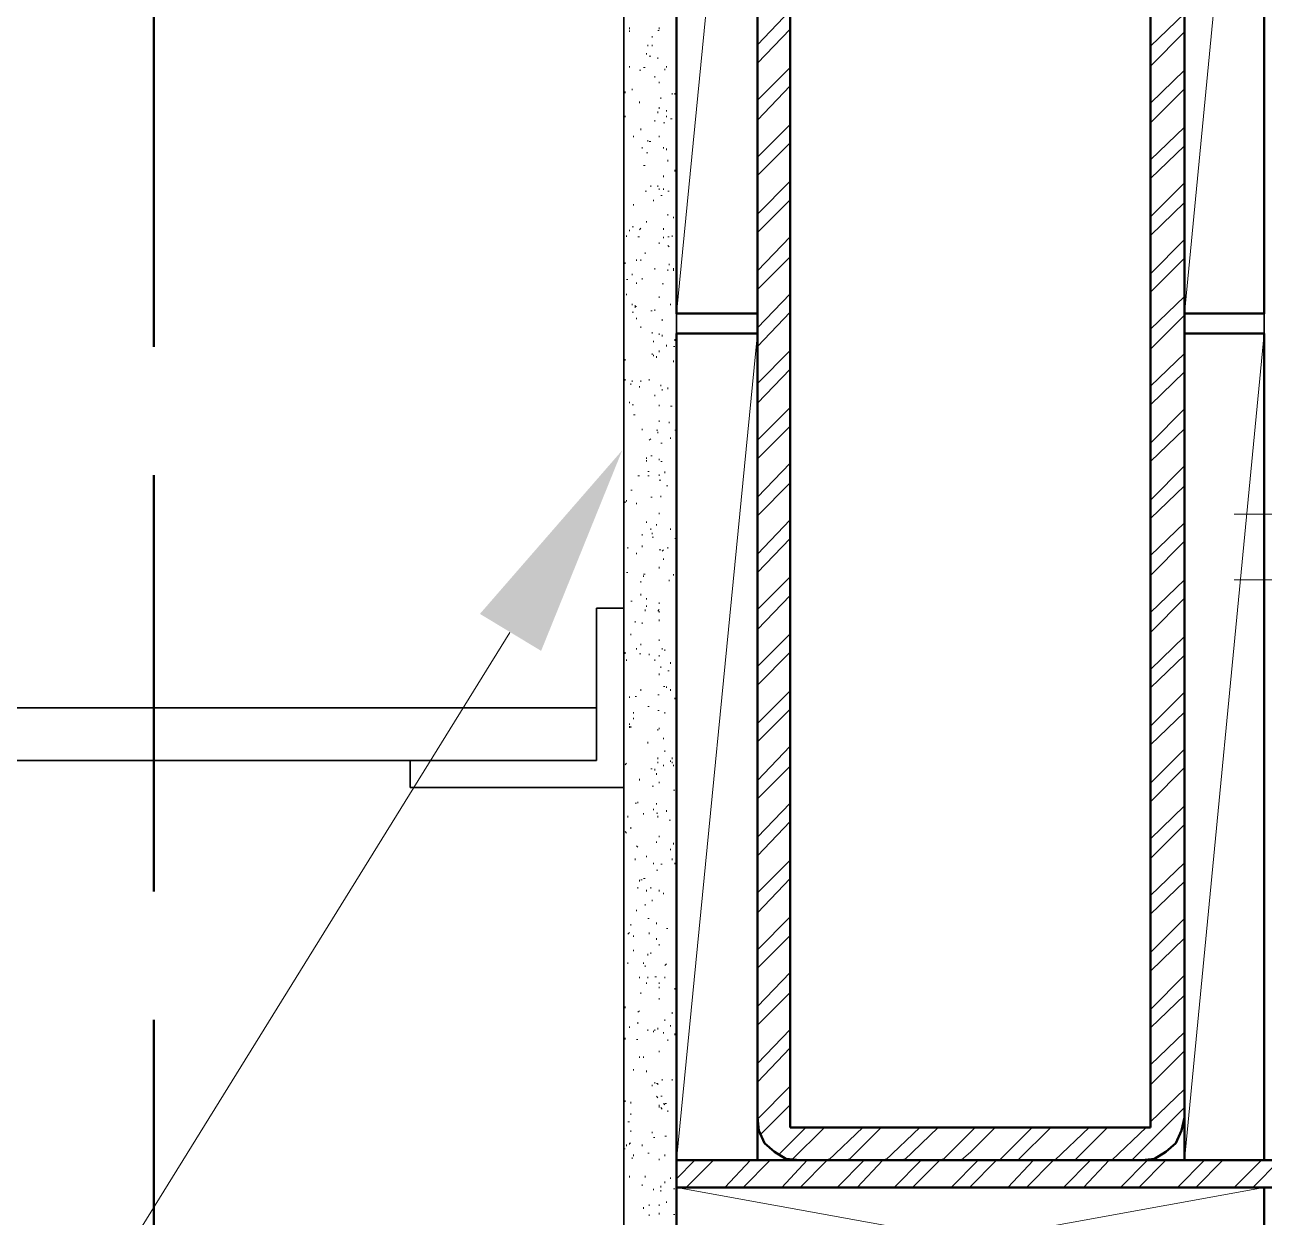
# Model space of a CAD drawing. Header units: inches. Extents: x 5 to 516, y -193 to 129.
# Drawn here: x 353.634 to 354.601, y -35.326 to -34.395 of the extents above; entities that cross this region are included whole.
import ezdxf

# ---------------------------------------------------------------- set-up
doc = ezdxf.new("R2010")
doc.units = ezdxf.units.IN
doc.header["$MEASUREMENT"] = 0
doc.linetypes.add('PDF_IMPORT', pattern=[1, 0.8, -0.2])
doc.layers.add('PDF5_Geometry', color=7, linetype='Continuous')
doc.layers.add('PDF5_Solid Fills', color=7, linetype='Continuous')

msp = doc.modelspace()

# ---------------------------------------------------------------- linework, layer by layer
at = {"layer": 'PDF5_Geometry', "lineweight": 35}
for points in [[(354.6010292, -25.9690092), (354.6010292, -35.2812319), (354.6421403, -35.2812319), (354.6421403, -25.9690092)], [(354.1421397, -35.3856766), (354.1421397, -32.0101208), (354.1010286, -32.0101208)], [(354.1010291, -32.0101203), (354.1010291, -35.3856761)], [(354.1010291, -34.8501202), (354.079918, -34.8501202), (354.079918, -34.9690091)], [(354.0799177, -34.9278982), (348.5065841, -34.9278982)], [(353.942141, -34.9690099), (348.5065853, -34.9690099)], [(354.0799177, -34.9690099), (353.9343622, -34.9690099), (353.9343622, -34.990121)], [(354.1010291, -34.9901202), (353.9343624, -34.9901202)]]:
    msp.add_lwpolyline(points, dxfattribs=at)
at = {"layer": 'PDF5_Geometry', "linetype": 'PDF_IMPORT', "lineweight": 50, "ltscale": 0.406667}
msp.add_lwpolyline([(358.7143627, -33.893454), (358.7143627, -35.4967876), (353.7343631, -35.4967878), (353.7343615, -31.6834537), (356.3843632, -31.6834533), (356.3843635, -33.8934537), (358.7143638, -33.893454)], dxfattribs=at)
at = {"layer": 'PDF5_Geometry', "lineweight": 50}
for points in [[(354.1421397, -33.9734538), (354.1421397, -34.6201205), (354.205473, -34.6201205), (354.205473, -33.9734538)], [(354.5388072, -33.9734538), (354.5388072, -34.6201205), (354.6010294, -34.6201205), (354.6010294, -33.9734538)], [(354.1421397, -34.6356763), (354.1421397, -35.2812319), (354.205473, -35.2812319), (354.205473, -34.6356763)], [(354.5388072, -34.6356763), (354.5388072, -35.2812319), (354.6010294, -35.2812319), (354.6010294, -34.6356763)], [(354.1421397, -35.3023433), (354.1421397, -35.2812322), (355.2676953, -35.2812322), (355.2676953, -35.3023433)], [(354.6010292, -35.3023433), (354.6010292, -35.3856766), (354.1421402, -35.3856766), (354.1421402, -35.3023433)]]:
    msp.add_lwpolyline(points, close=True, dxfattribs=at)
at = {"layer": 'PDF5_Geometry', "lineweight": 15}
for points in [[(354.2054739, -33.9734541), (354.1421405, -34.6201208)], [(354.6010292, -33.9734541), (354.5388069, -34.6201208)], [(354.2054739, -34.41012), (354.2310294, -34.3834533)], [(354.5121394, -34.4112322), (354.538806, -34.3856766)], [(354.1054734, -34.3978983), (354.1054734, -34.3967872)], [(354.1054734, -34.4001204), (354.1054734, -34.3990093)], [(354.1232504, -34.4034536), (354.1232504, -34.4045647)], [(354.1276947, -34.3990093), (354.1288058, -34.3990093)], [(354.1288069, -34.3967872), (354.1288069, -34.3978983)], [(354.2054739, -34.424565), (354.2310294, -34.3978983)], [(354.5121394, -34.4267871), (354.538806, -34.4001205)], [(354.1199184, -34.4112322), (354.1199184, -34.4101211)], [(354.1232504, -34.4112322), (354.1232504, -34.4101211)], [(354.1188062, -34.4178986), (354.1188062, -34.4167875)], [(354.1221405, -34.4190097), (354.1210294, -34.4190097)], [(354.1276947, -34.4212318), (354.1276947, -34.4201207)], [(354.1054734, -34.4267871), (354.1054734, -34.4278982)], [(354.1143619, -34.4301203), (354.1132508, -34.4301203)], [(354.1165841, -34.4278982), (354.1176952, -34.4278982)], [(354.1332512, -34.4301203), (354.1332512, -34.4290092)], [(354.1343634, -34.4278982), (354.1343634, -34.4267871)], [(354.2054739, -34.4534538), (354.2310294, -34.4278983)], [(354.5121394, -34.455676), (354.538806, -34.4301204)], [(354.1254748, -34.4356757), (354.1254748, -34.4345645)], [(354.1288069, -34.43901), (354.1288069, -34.4401211)], [(354.2054739, -34.4690099), (354.2310294, -34.4423432)], [(354.1021413, -34.4467874), (354.1021413, -34.4478986)], [(354.1076955, -34.4456764), (354.1076955, -34.4445653)], [(354.1299191, -34.4512317), (354.1299191, -34.4523428)], [(354.1388076, -34.4490096), (354.1388076, -34.4478985)], [(354.1410298, -34.4490096), (354.1410298, -34.4478985)], [(354.5121394, -34.471232), (354.538806, -34.4445654)], [(354.113252, -34.455676), (354.113252, -34.4545649)], [(354.1276947, -34.4634534), (354.1276947, -34.4623423)], [(354.1288069, -34.4601202), (354.1288069, -34.4590091)], [(354.1343634, -34.4623424), (354.1343634, -34.4612313)], [(354.1021413, -34.4667878), (354.1021413, -34.4656766)], [(354.1254748, -34.4690099), (354.1254748, -34.470121)], [(354.1332512, -34.471232), (354.1321401, -34.471232)], [(354.1343634, -34.4667878), (354.1343634, -34.4656766)], [(354.1376954, -34.4678977), (354.1388065, -34.4678977)], [(354.1088077, -34.4823427), (354.1088077, -34.4812316)], [(354.1143619, -34.4767874), (354.1143619, -34.4756762)], [(354.1288069, -34.4812316), (354.1288069, -34.4823427)], [(354.1421397, -34.4812316), (354.1421397, -34.4801205)], [(354.2054739, -34.4978987), (354.2310294, -34.4723432)], [(354.5121394, -34.5001209), (354.538806, -34.4745653)], [(354.1154741, -34.4912312), (354.1154741, -34.4901201)], [(354.1199184, -34.4845648), (354.1199184, -34.4856759)], [(354.1210306, -34.4856759), (354.1221417, -34.4856759)], [(354.1321412, -34.4901201), (354.1321412, -34.4912313)], [(354.1343634, -34.4923434), (354.1343634, -34.4912323)], [(354.2054739, -34.5123426), (354.2310294, -34.486787)], [(354.5121394, -34.5145647), (354.538806, -34.4890092)], [(354.1199184, -34.4945655), (354.1188073, -34.4945655)], [(354.1354733, -34.5012319), (354.1354733, -34.5001208)], [(354.1010291, -34.5101205), (354.1010291, -34.5112316)], [(354.1165841, -34.5045651), (354.1176952, -34.5045651)], [(354.1410298, -34.5090094), (354.1410298, -34.5078983)], [(354.1421397, -34.5034541), (354.1421397, -34.5045652)], [(354.1221405, -34.5212311), (354.1221405, -34.52012)], [(354.1276947, -34.5201212), (354.1276947, -34.5212323)], [(354.1321412, -34.5134537), (354.1321412, -34.5123425)], [(354.2054739, -34.5423425), (354.2310294, -34.5167869)], [(354.5121394, -34.5445646), (354.538806, -34.517898)], [(354.1188062, -34.5245655), (354.1176951, -34.5245655)], [(354.1288069, -34.5234533), (354.1288069, -34.5223421)], [(354.1299191, -34.5278986), (354.1310302, -34.5278986)], [(354.1321412, -34.5223433), (354.1321412, -34.5234544)], [(354.1354733, -34.5245655), (354.1365844, -34.5245655)], [(354.1010291, -34.5312318), (354.1010291, -34.5301207)], [(354.1088077, -34.534565), (354.1088077, -34.5356762)], [(354.1243626, -34.5323429), (354.1243626, -34.5312318)], [(354.2054739, -34.5567875), (354.2310294, -34.5312319)], [(354.5121394, -34.5590096), (354.538806, -34.5334541)], [(354.1188062, -34.5490089), (354.1188062, -34.5478978)], [(354.1354733, -34.5423425), (354.1354733, -34.5434536)], [(354.1399176, -34.5456757), (354.1399176, -34.5445646)], [(354.1421397, -34.5423425), (354.1421397, -34.5412314)], [(354.1032513, -34.5601207), (354.1032513, -34.5590096)], [(354.1054734, -34.5545654), (354.1054734, -34.5556765)], [(354.1076955, -34.5523432), (354.1088066, -34.5523432)], [(354.1143619, -34.5534543), (354.1132508, -34.5545654)], [(354.1321412, -34.5545654), (354.1321412, -34.5534543)], [(354.1388076, -34.5601207), (354.1388076, -34.5590096)], [(354.1121398, -34.5601207), (354.1132509, -34.5601207)], [(354.1288069, -34.565676), (354.1288069, -34.5645649)], [(354.1321412, -34.5612318), (354.1321412, -34.5601206)], [(354.1354733, -34.5667871), (354.1365844, -34.5678982)], [(354.1365855, -34.5601207), (354.1354744, -34.5601207)], [(354.2054739, -34.5867874), (354.2310294, -34.5601207)], [(354.5121394, -34.5890095), (354.538806, -34.5623429)], [(354.1110299, -34.5778989), (354.1110299, -34.57901)], [(354.1143619, -34.5790088), (354.1143619, -34.5778977)], [(354.1176962, -34.5734535), (354.1176962, -34.5723424)], [(354.2054739, -34.6012313), (354.2310294, -34.5756757)], [(354.5121394, -34.6034545), (354.538806, -34.5767879)], [(354.1021413, -34.5812321), (354.1021413, -34.580121)], [(354.1254748, -34.5845653), (354.1254748, -34.5856764)], [(354.1354733, -34.5867874), (354.1354733, -34.5856763)], [(354.1365855, -34.5823431), (354.1365855, -34.581232)], [(354.1399176, -34.5845652), (354.1399176, -34.5856763), (354.1399176, -34.5867875)], [(354.1032513, -34.5934538), (354.1043624, -34.5934538)], [(354.1076955, -34.5901206), (354.1076955, -34.5890095)], [(354.1110299, -34.596787), (354.1110299, -34.5956759)], [(354.1154741, -34.5934538), (354.1154741, -34.5923427)], [(354.1321412, -34.596787), (354.1310301, -34.596787)], [(354.1032513, -34.6056767), (354.1032513, -34.6045655)], [(354.1288069, -34.6078988), (354.1288069, -34.6067877)], [(354.2054739, -34.6312323), (354.2310294, -34.6045656)], [(354.5121394, -34.6323422), (354.538806, -34.6067867)], [(354.1076955, -34.6134541), (354.1076955, -34.612343)], [(354.1099177, -34.6156763), (354.1099177, -34.6145652), (354.1099177, -34.6134541)], [(354.1110299, -34.6145652), (354.1099187, -34.6145652)], [(354.1254748, -34.6178984), (354.1254748, -34.6167873)], [(354.1376954, -34.6134541), (354.1376954, -34.612343)], [(354.1076955, -34.6190095), (354.1088066, -34.6190095)], [(354.1110299, -34.6245648), (354.1110299, -34.6234537)], [(354.1232504, -34.6178984), (354.1221393, -34.6178984)], [(354.131029, -34.6256758), (354.131029, -34.6245647)], [(354.2054739, -34.6456762), (354.2310294, -34.6190095)], [(354.5121394, -34.6478983), (354.538806, -34.6212316)], [(354.1143619, -34.6312323), (354.1143619, -34.6301212)], [(354.1232504, -34.6345644), (354.1232504, -34.6356755)], [(354.1288069, -34.6367876), (354.1288069, -34.6356765)], [(354.2054739, -34.6356766), (354.1421405, -35.2812322)], [(354.6010292, -34.6356766), (354.5388069, -35.2812322)], [(354.1243626, -34.642343), (354.1243626, -34.6412319)], [(354.131029, -34.6378987), (354.131029, -34.6367876)], [(354.1343634, -34.6456762), (354.1343634, -34.6445651)], [(354.1399176, -34.6456762), (354.1410287, -34.6456762)], [(354.1410298, -34.6412319), (354.1410298, -34.6401208)], [(354.1021413, -34.6567868), (354.1021413, -34.6556757)], [(354.1232504, -34.6523426), (354.1232504, -34.6512314)], [(354.1243626, -34.6534536), (354.1243626, -34.6523425)], [(354.1265848, -34.6534536), (354.1265848, -34.6545647)], [(354.1288069, -34.6501204), (354.1288069, -34.6490093)], [(354.2054739, -34.674565), (354.2310294, -34.6490095)], [(354.5121394, -34.6767871), (354.538806, -34.6512316)], [(354.1399176, -34.6567868), (354.1399176, -34.6578979)], [(354.2054739, -34.6901199), (354.2310294, -34.6634533)], [(354.1021413, -34.6723429), (354.1021413, -34.6712318)], [(354.1065856, -34.674565), (354.1065856, -34.6756761)], [(354.1076955, -34.6734539), (354.1076955, -34.6723428)], [(354.1143619, -34.6734539), (354.1143619, -34.6723428)], [(354.1210306, -34.6723429), (354.1210306, -34.6712318)], [(354.5121394, -34.6912321), (354.538806, -34.6656766)], [(354.113252, -34.6767871), (354.113252, -34.6778983)], [(354.1254748, -34.6845646), (354.1254748, -34.6834535)], [(354.1299191, -34.6767871), (354.1299191, -34.675676)], [(354.131029, -34.6801203), (354.131029, -34.6790092)], [(354.1354733, -34.6790093), (354.1354733, -34.6778982)], [(354.1054734, -34.6901199), (354.1054734, -34.6890088)], [(354.1076955, -34.6912321), (354.1088066, -34.6912321)], [(354.1288069, -34.6923432), (354.1288069, -34.6912321)], [(354.1388076, -34.6923432), (354.1376965, -34.6923432)], [(354.2054739, -34.7190099), (354.2310294, -34.6934544)], [(354.5121394, -34.721232), (354.538806, -34.6945654)], [(354.1088077, -34.6990096), (354.1099188, -34.6990096)], [(354.1288069, -34.7045649), (354.1288069, -34.7034538)], [(354.1154741, -34.7101203), (354.1154741, -34.7112314)], [(354.1276947, -34.7112313), (354.1265836, -34.7112313)], [(354.1276947, -34.7134535), (354.1276947, -34.7123423)], [(354.1365855, -34.705676), (354.1365855, -34.7045649)], [(354.1410298, -34.7112313), (354.1421409, -34.7112313)], [(354.2054739, -34.7334538), (354.2310294, -34.7078982)], [(354.5121394, -34.7356759), (354.538806, -34.7101203)], [(354.1221405, -34.7178977), (354.1210294, -34.7190088)], [(354.131029, -34.721232), (354.1299179, -34.721232)], [(354.1376954, -34.7178977), (354.1376954, -34.7167866)], [(354.1188062, -34.7323427), (354.1188062, -34.7334538)], [(354.1232504, -34.7312316), (354.1221393, -34.7312316)], [(354.1188062, -34.7356759), (354.1188062, -34.7345648)], [(354.1288069, -34.7334538), (354.1288069, -34.7345649)], [(354.1299191, -34.7356759), (354.1310302, -34.7356759)], [(354.2054739, -34.7634537), (354.2310294, -34.736787)], [(354.5121394, -34.7656758), (354.538806, -34.7390091)], [(354.113252, -34.7467877), (354.1121409, -34.7467877)], [(354.1199184, -34.7434534), (354.1210295, -34.7434534)], [(354.1199184, -34.7467877), (354.1210295, -34.7467877)], [(354.1288069, -34.7467877), (354.1288069, -34.7456766)], [(354.1288069, -34.7501209), (354.129918, -34.7501209)], [(354.1332512, -34.7445656), (354.1332512, -34.7434544)], [(354.2054739, -34.7778987), (354.2310294, -34.7523431)], [(354.1076955, -34.7578984), (354.1065844, -34.7578984)], [(354.1354733, -34.7545652), (354.1343622, -34.7545652)], [(354.5121394, -34.7801208), (354.538806, -34.7545652)], [(354.1021413, -34.7667869), (354.1021413, -34.767898)], [(354.1032513, -34.7656758), (354.1032513, -34.7667869)], [(354.1110299, -34.769009), (354.1110299, -34.7678979)], [(354.1232504, -34.7634537), (354.1221393, -34.7634537)], [(354.1299191, -34.7634537), (354.1299191, -34.7623426)], [(354.1288069, -34.7756765), (354.1288069, -34.7767876)], [(354.2054739, -34.8078986), (354.2310294, -34.7812319)], [(354.1188062, -34.783454), (354.1188062, -34.7823429)], [(354.1221405, -34.7878983), (354.1221405, -34.7890094)], [(354.1232504, -34.7923425), (354.1232504, -34.7912314)], [(354.1265848, -34.7856761), (354.1265848, -34.784565)], [(354.1376954, -34.7878983), (354.1376954, -34.7890094)], [(354.5121394, -34.8090096), (354.538806, -34.7834541)], [(354.1154741, -34.7923425), (354.1154741, -34.7934536)], [(354.1232504, -34.7945647), (354.1243616, -34.7945647)], [(354.1421397, -34.7956757), (354.1410286, -34.7956757)], [(354.2054739, -34.8223424), (354.2310294, -34.7956758)], [(354.5121394, -34.8245646), (354.538806, -34.7978979)], [(354.1043635, -34.8034543), (354.1043635, -34.8023432)], [(354.1110299, -34.8078986), (354.1110299, -34.8067875)], [(354.1154741, -34.8023433), (354.1154741, -34.8012321)], [(354.1299191, -34.8045654), (354.128808, -34.8045654)], [(354.1321412, -34.8045654), (354.1310301, -34.8056765)], [(354.1354733, -34.8034543), (354.1354733, -34.8023432)], [(354.1288069, -34.8178982), (354.1288069, -34.8190093)], [(354.1321412, -34.8123428), (354.1321412, -34.8112317)], [(354.1032513, -34.8223424), (354.1043624, -34.8223424)], [(354.1143619, -34.830121), (354.1143619, -34.8290099)], [(354.1165841, -34.8245646), (354.1165841, -34.8256757)], [(354.1176962, -34.8234535), (354.1165851, -34.8234535)], [(354.1365855, -34.8290088), (354.1365855, -34.8278977)], [(354.1399176, -34.8245646), (354.1399176, -34.8234535)], [(354.2054739, -34.8512313), (354.2310294, -34.8256757)], [(354.5121394, -34.8534545), (354.538806, -34.827899)], [(354.1010291, -34.8390096), (354.1010291, -34.8378984)], [(354.1143619, -34.8390096), (354.1143619, -34.8401207)], [(354.1421397, -34.8345653), (354.1421397, -34.8334542)], [(354.6010292, -34.8356764), (354.6010292, -34.8312319)], [(354.1076955, -34.8445649), (354.1065844, -34.8445649)], [(354.1188062, -34.8434538), (354.1188062, -34.8423427)], [(354.1188062, -34.8490092), (354.1188062, -34.847898)], [(354.1288069, -34.846787), (354.1288069, -34.8456759)], [(354.2054739, -34.8667873), (354.2310294, -34.8401207)], [(354.5121394, -34.8690095), (354.538806, -34.8423428)], [(354.1176962, -34.8512313), (354.1176962, -34.8523424)], [(354.1288069, -34.8512313), (354.1276958, -34.8523424)], [(354.1288069, -34.8534545), (354.1288069, -34.8523434)], [(354.1288069, -34.8601209), (354.1288069, -34.8590098)], [(354.1099177, -34.861232), (354.1099177, -34.8601209)], [(354.1154741, -34.8623431), (354.1154741, -34.861232)], [(354.0121393, -34.8690095), (353.2765837, -36.0567873), (352.8154725, -36.0567873)], [(354.1065856, -34.8712316), (354.1065856, -34.8701205)], [(354.1143619, -34.8790091), (354.1143619, -34.877898)], [(354.1288069, -34.8756759), (354.1288069, -34.8745648)], [(354.2054739, -34.8956762), (354.2310294, -34.8701206)], [(354.5121394, -34.8978983), (354.538806, -34.8723428)], [(354.1010291, -34.8834545), (354.1010291, -34.8845656)], [(354.1021413, -34.8845644), (354.1021413, -34.8856755)], [(354.1110299, -34.8823423), (354.1110299, -34.8812312)], [(354.1143619, -34.8856766), (354.1132508, -34.8856766)], [(354.1210306, -34.8856766), (354.1210306, -34.8867877)], [(354.1288069, -34.8878987), (354.1288069, -34.8867876)], [(354.131029, -34.8823423), (354.131029, -34.8812312)], [(354.1332512, -34.8823423), (354.1332512, -34.8834534)], [(354.2054739, -34.91012), (354.2310294, -34.8845645)], [(354.5121394, -34.9123422), (354.538806, -34.8867866)], [(354.1032513, -34.8912319), (354.1032513, -34.8901208)], [(354.1254748, -34.8901209), (354.1254748, -34.891232)], [(354.1299191, -34.8967873), (354.1299191, -34.8956761)], [(354.1376954, -34.8934541), (354.1376954, -34.8923429)], [(354.1288069, -34.9023426), (354.1288069, -34.9012315)], [(354.1365855, -34.8990094), (354.1354744, -34.8990094)], [(354.1421397, -34.9056758), (354.1421397, -34.9045647)], [(354.1143619, -34.9145654), (354.1143619, -34.9134543)], [(354.1332512, -34.9112322), (354.1321401, -34.9112322)], [(354.1343634, -34.9123422), (354.1343634, -34.9112311)], [(354.1376954, -34.9145654), (354.1376954, -34.9134543)], [(354.2054739, -34.94012), (354.2310294, -34.9145644)], [(354.5121394, -34.9423432), (354.538806, -34.9156765)], [(354.1054734, -34.9190097), (354.1054734, -34.9201208)], [(354.1110299, -34.9190097), (354.1099187, -34.9190097)], [(354.1288069, -34.9178986), (354.1276958, -34.9178986)], [(354.1410298, -34.9201208), (354.1410298, -34.9212319)], [(354.1421397, -34.9223429), (354.1421397, -34.9212318)], [(354.1088077, -34.9323425), (354.1088077, -34.9312314)], [(354.1088077, -34.9356757), (354.1088077, -34.9367868)], [(354.1210306, -34.9267872), (354.1199195, -34.9267872)], [(354.1288069, -34.9301204), (354.1276958, -34.9301204)], [(354.1332512, -34.9323425), (354.1332512, -34.9312314)], [(354.2054739, -34.9545649), (354.2310294, -34.9290094)], [(354.5121394, -34.9567871), (354.538806, -34.9312315)], [(354.1054734, -34.9412322), (354.1054734, -34.940121)], [(354.1054734, -34.9434543), (354.1054734, -34.9423432)], [(354.1054734, -34.9423432), (354.1054734, -34.9434543)], [(354.1065856, -34.9434543), (354.1065856, -34.9423432)], [(354.1276947, -34.9456764), (354.1276947, -34.9445653)], [(354.1288069, -34.9445653), (354.1288069, -34.9434542)], [(354.1199184, -34.955676), (354.1199184, -34.9545649)], [(354.1321412, -34.9512317), (354.1321412, -34.9523429)], [(354.1332512, -34.9612313), (354.1332512, -34.9623424)], [(354.1421397, -34.9567871), (354.1421397, -34.9578982)], [(354.2054739, -34.9845649), (354.2310294, -34.9578982)], [(354.5121394, -34.986787), (354.538806, -34.9601203)], [(354.1032513, -34.9712321), (354.1021402, -34.9723432)], [(354.1276947, -34.9678977), (354.1276947, -34.9667866)], [(354.1276947, -34.9712321), (354.1276947, -34.970121)], [(354.1321412, -34.9734542), (354.1321412, -34.9723431)], [(354.1376954, -34.970121), (354.1376954, -34.9690099)], [(354.1388076, -34.9678977), (354.1388076, -34.9667866)], [(354.1388076, -34.9712321), (354.1388076, -34.970121)], [(354.1399176, -34.9734542), (354.1399176, -34.9723431)], [(354.2054739, -34.9990098), (354.2310294, -34.9734543)], [(354.5121394, -35.001232), (354.538806, -34.9745653)], [(354.113252, -34.9845649), (354.113252, -34.9834537)], [(354.1221405, -34.9756763), (354.1232516, -34.9756763)], [(354.1254748, -34.9767874), (354.1254748, -34.9756763)], [(354.1265848, -34.9790095), (354.1265848, -34.9801206)], [(354.1232504, -34.9890091), (354.1243616, -34.9890091)], [(354.1288069, -34.986787), (354.1288069, -34.9856759)], [(354.1410298, -34.9923434), (354.1399187, -34.9923434)], [(354.1110299, -35.002343), (354.1099187, -35.002343)], [(354.1121398, -35.002343), (354.1121398, -35.0012319)], [(354.1265848, -35.0034541), (354.1265848, -35.002343)], [(354.2054739, -35.0290098), (354.2310294, -35.0023431)], [(354.1165841, -35.0112316), (354.1165841, -35.0101205)], [(354.1243626, -35.0067873), (354.1243626, -35.0078984)], [(354.1265848, -35.0101205), (354.1276959, -35.0101205)], [(354.1276947, -35.0134537), (354.1276947, -35.0123426)], [(354.1343634, -35.0090094), (354.1343634, -35.0078983)], [(354.5121394, -35.0301208), (354.538806, -35.0045653)], [(354.1065856, -35.0212312), (354.1065856, -35.0223423)], [(354.1365855, -35.0156758), (354.1376966, -35.0156758)], [(354.2054739, -35.0434536), (354.2310294, -35.0167869)], [(354.5121394, -35.0456757), (354.538806, -35.0190091)], [(354.1021413, -35.0245655), (354.1032524, -35.0256766)], [(354.1265848, -35.032343), (354.1265848, -35.0334541)], [(354.1288069, -35.0290098), (354.1288069, -35.0278986)], [(354.1421397, -35.0290098), (354.1421397, -35.0301209)], [(354.1110299, -35.0356762), (354.112141, -35.0367873)], [(354.1376954, -35.0390093), (354.1376954, -35.0378982)], [(354.1399176, -35.0345651), (354.1399176, -35.033454)], [(354.1099177, -35.0467868), (354.1099177, -35.0456757)], [(354.1188062, -35.0445647), (354.1188062, -35.0434536)], [(354.1243626, -35.0490089), (354.1243626, -35.0501201)], [(354.131029, -35.0501211), (354.1299179, -35.0501211)], [(354.1388076, -35.0456757), (354.1388076, -35.0467869)], [(354.1410298, -35.0501211), (354.1410298, -35.04901)], [(354.2054739, -35.0723425), (354.2310294, -35.0467869)], [(354.5121394, -35.0745646), (354.538806, -35.049009)], [(354.1165841, -35.0612318), (354.1176952, -35.0612318)], [(354.1276947, -35.0545654), (354.1265836, -35.0545654)], [(354.2054739, -35.0878985), (354.2310294, -35.0612318)], [(354.1121398, -35.0690093), (354.1121398, -35.0678981)], [(354.113252, -35.0634539), (354.113252, -35.0623428)], [(354.1154741, -35.0623429), (354.114363, -35.0623429)], [(354.1188062, -35.0712314), (354.1188062, -35.0701203)], [(354.1221405, -35.0690093), (354.1221405, -35.0678981)], [(354.1288069, -35.0701203), (354.1288069, -35.0712314)], [(354.5121394, -35.0890096), (354.538806, -35.063454)], [(354.1176962, -35.0823432), (354.1176962, -35.0812321)], [(354.1232504, -35.0790089), (354.1232504, -35.0778977)], [(354.1321412, -35.0723425), (354.1321412, -35.0734536)], [(354.1110299, -35.0856764), (354.1110299, -35.0867875)], [(354.2054739, -35.1167874), (354.2310294, -35.0912318)], [(354.1065856, -35.0978981), (354.1065856, -35.096787)], [(354.1210306, -35.0923428), (354.1199195, -35.0923428)], [(354.1265848, -35.096787), (354.1265848, -35.0956759)], [(354.1343634, -35.1001202), (354.1354745, -35.1001202)], [(354.5121394, -35.1190095), (354.538806, -35.0923428)], [(354.1054734, -35.1034546), (354.1043623, -35.1045657)], [(354.1088077, -35.1067866), (354.1088077, -35.1056755)], [(354.1210306, -35.1045645), (354.1210306, -35.1034534)], [(354.1265848, -35.1078988), (354.1265848, -35.1090099)], [(354.2054739, -35.1312323), (354.2310294, -35.1056768)], [(354.5121394, -35.1334545), (354.538806, -35.1078989)], [(354.1088077, -35.1178984), (354.1088077, -35.1167873)], [(354.1199184, -35.1212316), (354.1199184, -35.1201205)], [(354.1221405, -35.1201206), (354.1221405, -35.1190094)], [(354.1288069, -35.1123431), (354.1288069, -35.1134542)], [(354.1043635, -35.127898), (354.1043635, -35.1267869)], [(354.1165841, -35.127898), (354.1165841, -35.1267869)], [(354.1176962, -35.1301202), (354.1176962, -35.129009)], [(354.1343634, -35.127898), (354.1332523, -35.1290091)], [(354.113252, -35.1390098), (354.113252, -35.1378987)], [(354.1199184, -35.1390098), (354.1199184, -35.1378987)], [(354.1265848, -35.1378987), (354.1254737, -35.1378987)], [(354.1332512, -35.1390098), (354.1332512, -35.1378987)], [(354.2054739, -35.1612323), (354.2310294, -35.1345656)], [(354.5121394, -35.1634544), (354.538806, -35.1367877)], [(354.1188062, -35.1434541), (354.1188062, -35.142343)], [(354.1288069, -35.1434541), (354.1288069, -35.142343)], [(354.1288069, -35.1456762), (354.1288069, -35.1467873)], [(354.1410298, -35.1478983), (354.1410298, -35.1467872)], [(354.1143619, -35.1512315), (354.1143619, -35.1501204)], [(354.1288069, -35.1545647), (354.1288069, -35.1556758)], [(354.2054739, -35.1756761), (354.2310294, -35.1501206)], [(354.5121394, -35.1778982), (354.538806, -35.1523427)], [(354.1021413, -35.1612323), (354.1021413, -35.1623434)], [(354.113252, -35.1645655), (354.1121409, -35.1656766)], [(354.1388076, -35.1656765), (354.1388076, -35.1667876)], [(354.1054734, -35.1778982), (354.1054734, -35.1767871)], [(354.1121398, -35.1745651), (354.1121398, -35.1734539)], [(354.1276947, -35.1790093), (354.1276947, -35.1778982)], [(354.1332512, -35.1723429), (354.1332512, -35.1712318)], [(354.1376954, -35.1767872), (354.1376954, -35.1756761)], [(354.1021413, -35.1867879), (354.1021413, -35.1856768)], [(354.1110299, -35.1867879), (354.112141, -35.1867879)], [(354.1199184, -35.1801204), (354.1199184, -35.1790093)], [(354.1243626, -35.1801204), (354.1243626, -35.1812315)], [(354.1254748, -35.1801204), (354.1254748, -35.1790093)], [(354.1321412, -35.1823425), (354.1321412, -35.1812314)], [(354.1354733, -35.1878978), (354.1354733, -35.1867867)], [(354.1410298, -35.1834536), (354.1410298, -35.1823425)], [(354.2054739, -35.205676), (354.2310294, -35.1790094)], [(354.5121394, -35.2067871), (354.538806, -35.1812315)], [(354.1288069, -35.1967875), (354.1288069, -35.1956764)], [(354.2054739, -35.220121), (354.2310294, -35.1934543)], [(354.5121394, -35.2223431), (354.538806, -35.1956765)], [(354.113252, -35.2001207), (354.113252, -35.2012318)], [(354.1165841, -35.2012318), (354.1165841, -35.2001207)], [(354.1088077, -35.2101203), (354.1088077, -35.2112314)], [(354.1188062, -35.2112314), (354.1188062, -35.2123425)], [(354.1232504, -35.2234542), (354.1232504, -35.2223431)], [(354.1254748, -35.2212321), (354.1254748, -35.220121)], [(354.1276947, -35.2212321), (354.1265836, -35.2212321)], [(354.1276947, -35.2223431), (354.1276947, -35.221232)], [(354.131029, -35.2178978), (354.131029, -35.2190089)], [(354.1388076, -35.21901), (354.1388076, -35.2178988)], [(354.2054739, -35.2490099), (354.2310294, -35.2234543)], [(354.5121394, -35.251232), (354.538806, -35.2256764)], [(354.1021413, -35.2356759), (354.1021413, -35.2345648)], [(354.1065856, -35.2356759), (354.1065856, -35.2367871)], [(354.1265848, -35.2312317), (354.1276959, -35.2323428)], [(354.1299191, -35.2312317), (354.1310302, -35.2312317)], [(354.1065856, -35.2456755), (354.1065856, -35.2445644)], [(354.1288069, -35.2390091), (354.1288069, -35.237898)], [(354.1288069, -35.2401202), (354.1288069, -35.2390091)], [(354.1299191, -35.2401202), (354.1310302, -35.2412313)], [(354.1321412, -35.236787), (354.1332523, -35.2378981)], [(354.1343634, -35.236787), (354.1332523, -35.236787)], [(354.1354733, -35.2423435), (354.1354733, -35.2434546)], [(354.207696, -35.2612316), (354.2310293, -35.2378983)], [(354.4976966, -35.2812319), (354.5388078, -35.2401208)], [(354.1054734, -35.251232), (354.1043623, -35.251232)], [(354.222141, -35.2767876), (354.2432521, -35.2556765)], [(354.2321417, -35.2812319), (354.2576973, -35.2556763)], [(354.2610294, -35.2801208), (354.2610294, -35.2812319), (354.2876961, -35.2556763)], [(354.2765843, -35.2801208), (354.2765843, -35.2812319), (354.3021399, -35.2556763)], [(354.3054743, -35.2801208), (354.3054743, -35.2812319), (354.332141, -35.2556763)], [(354.3199193, -35.2801208), (354.3199193, -35.2812319), (354.346586, -35.2556763)], [(354.3721405, -35.2590095), (354.3754739, -35.2556761)], [(354.3721405, -35.2745655), (354.3910294, -35.2556766)], [(354.3943619, -35.2812319), (354.4199174, -35.2556763)], [(354.4088068, -35.2812319), (354.4343624, -35.2556763)], [(354.4376968, -35.2812319), (354.4643635, -35.2556763)], [(354.4532517, -35.2812319), (354.4788073, -35.2556763)], [(354.4821417, -35.2812319), (354.5088084, -35.2556763)], [(354.1065856, -35.2590095), (354.1065856, -35.2578983)], [(354.1232504, -35.2590095), (354.1232504, -35.2601206)], [(354.1254748, -35.2634537), (354.1243637, -35.2634537)], [(354.1343634, -35.2623427), (354.1332523, -35.2623427)], [(354.349917, -35.2801208), (354.349917, -35.2812319), (354.3721392, -35.2590097)], [(354.1021413, -35.2723434), (354.1010302, -35.2723434)], [(354.1032513, -35.2701212), (354.1032513, -35.2690101)], [(354.1054734, -35.2690091), (354.1054734, -35.2678979)], [(354.1054734, -35.267898), (354.1065845, -35.267898)], [(354.1154741, -35.2701212), (354.1154741, -35.2690101)], [(354.3643619, -35.2812319), (354.3721397, -35.2745652)], [(354.1076955, -35.2801208), (354.1076955, -35.2790097)], [(354.1088077, -35.2767876), (354.1088077, -35.2778988)], [(354.1210306, -35.2756766), (354.1199195, -35.2756766)], [(354.1288069, -35.2812319), (354.1288069, -35.2801208)], [(354.1332512, -35.2778987), (354.1332512, -35.2767876)], [(354.1421397, -35.2801208), (354.1421397, -35.2790097)], [(354.1421397, -35.2956758), (354.1565841, -35.2812313)], [(354.1499183, -35.3023433), (354.1710294, -35.2812322)], [(354.1799182, -35.3023433), (354.1999182, -35.2812322)], [(354.1943632, -35.3023433), (354.2154743, -35.2812322)], [(354.2243631, -35.3023433), (354.2443631, -35.2812322)], [(354.2388058, -35.3023433), (354.2599169, -35.2812322)], [(354.2676958, -35.3023433), (354.2888069, -35.2812322)], [(354.2832507, -35.3023433), (354.3032507, -35.2812322)], [(354.3121407, -35.3023433), (354.3332518, -35.2812322)], [(354.3265857, -35.3023433), (354.3476968, -35.2812322)], [(354.3565856, -35.3023433), (354.3776967, -35.2812322)], [(354.3710306, -35.3023433), (354.3921417, -35.2812322)], [(354.4010282, -35.3023433), (354.4210283, -35.2812322)], [(354.4154732, -35.3023433), (354.4365844, -35.2812322)], [(354.4443632, -35.3023433), (354.4654743, -35.2812322)], [(354.4599181, -35.3023433), (354.4799181, -35.2812322)], [(354.4888059, -35.3023433), (354.509917, -35.2812322)], [(354.5032508, -35.3023433), (354.524362, -35.2812322)], [(354.5332508, -35.3023433), (354.5543619, -35.2812322)], [(354.5476957, -35.3023433), (354.5688069, -35.2812322)], [(354.5776957, -35.3023433), (354.5988068, -35.2812322)], [(354.5921406, -35.3023433), (354.6132518, -35.2812322)], [(354.1054734, -35.2934536), (354.1054734, -35.2945647)], [(354.1176962, -35.2945647), (354.1176962, -35.2934536)], [(354.1421397, -35.2890094), (354.1421397, -35.2878983)], [(354.1010291, -35.3034544), (354.1010291, -35.3045655)], [(354.1154741, -35.3012311), (354.1154741, -35.30012)], [(354.1243626, -35.3045654), (354.1243626, -35.3034543)], [(354.1299191, -35.3023433), (354.1299191, -35.3012322)], [(354.1332512, -35.299009), (354.1332512, -35.2978979)], [(354.1376954, -35.2956758), (354.1376954, -35.2945647)], [(354.1410298, -35.3034544), (354.1399187, -35.3034544)], [(354.6010292, -35.3856766), (354.1421402, -35.3023433)], [(354.6010292, -35.3023433), (354.1421402, -35.3856766)], [(354.1010291, -35.3090097), (354.1010291, -35.3078986)], [(354.1299191, -35.3056765), (354.1299191, -35.3045654)], [(354.1343634, -35.314565), (354.1343634, -35.3134539)], [(354.1165841, -35.3190093), (354.1165841, -35.3178982)], [(354.1210306, -35.3167871), (354.1210306, -35.315676)], [(354.1210306, -35.3245646), (354.1210306, -35.3234535)], [(354.1288069, -35.3167871), (354.1288069, -35.315676)], [(354.1288069, -35.3234535), (354.1288069, -35.3223424)], [(354.1399176, -35.3234535), (354.1410287, -35.3234535)]]:
    msp.add_lwpolyline(points, dxfattribs=at)
at = {"layer": 'PDF5_Geometry', "lineweight": 50}
for points in [[(354.5054739, -33.9734539), (354.5154739, -33.9756761), (354.5243628, -33.9801206), (354.5321405, -33.9878983), (354.536585, -33.9967872), (354.5388072, -34.0067872), (354.5388072, -35.2478984)], [(354.2388072, -35.2812321), (354.2276961, -35.280121), (354.2188072, -35.2745655), (354.2110294, -35.2678988), (354.206585, -35.2578988), (354.2054739, -35.2478988), (354.2054739, -34.0067876)], [(354.2310295, -35.2556763), (354.2310295, -34.0001205)], [(354.5121394, -34.0001208), (354.5121394, -35.2556765)], [(354.6010292, -34.7023428), (354.6010292, -34.9112317)], [(354.5121394, -35.2556763), (354.2310282, -35.2556763)], [(354.5388063, -35.2478986), (354.5365841, -35.2578986), (354.5321396, -35.2678986), (354.5243619, -35.2745652), (354.515473, -35.2801208), (354.505473, -35.2812319), (354.2388063, -35.2812319)]]:
    msp.add_lwpolyline(points, dxfattribs=at)
at = {"layer": 'PDF5_Geometry', "linetype": 'PDF_IMPORT', "lineweight": 15, "ltscale": 0.098889}
for points in [[(355.2776966, -34.7767876), (354.5388066, -34.7767876)], [(355.2776966, -34.8278989), (354.5388066, -34.8278989)]]:
    msp.add_lwpolyline(points, dxfattribs=at)
at = {"layer": 'PDF5_Geometry', "lineweight": 15}
msp.add_lwpolyline([(354.1043635, -35.0123426), (354.1043635, -35.0134537)], close=True, dxfattribs=at)
at = {"layer": 'PDF5_Solid Fills', "lineweight": 50, "transparency": 33554559}
msp.add_solid([(353.9888058, -34.8545645), (354.0999169, -34.7267867), (354.0365836, -34.8834534)], dxfattribs=at)

doc.saveas('drawing.dxf')
